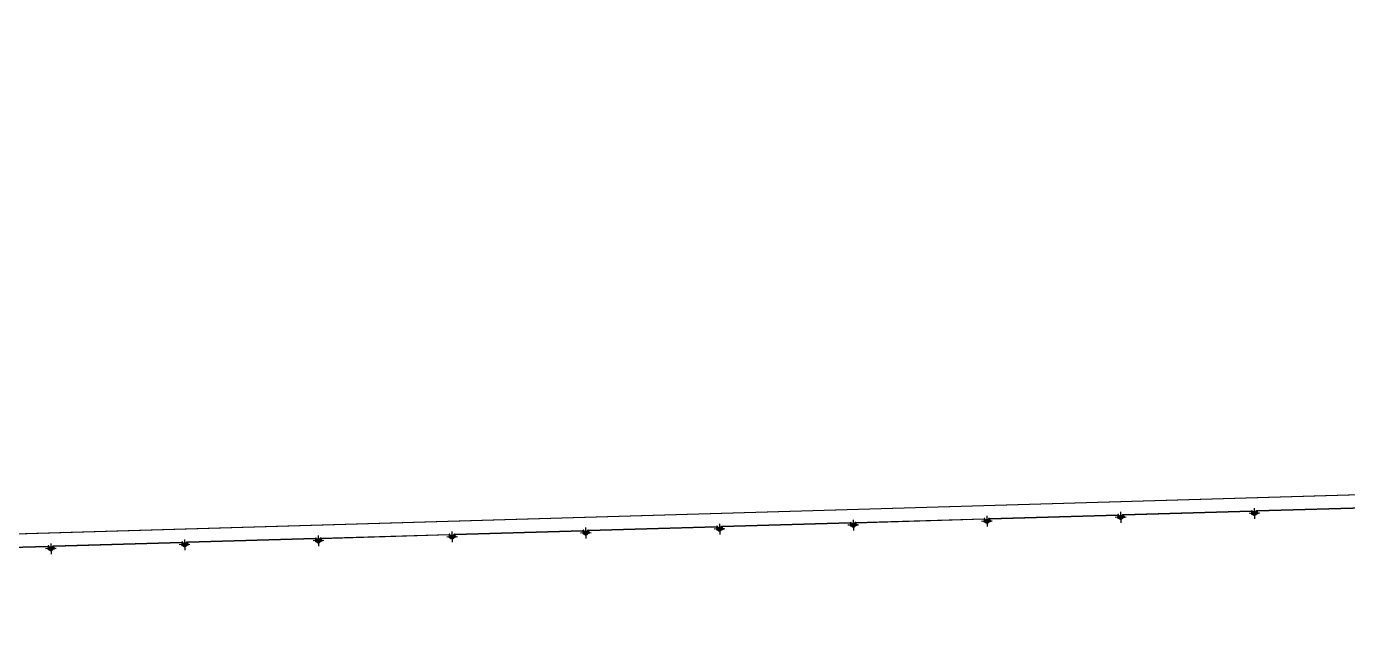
# Model space of a CAD drawing. Extents: x -15449 to 568150, y -1239737 to 53667.
# Drawn here: x 15356.91 to 15365.36, y 7609.33 to 7613.13 of the extents above; entities that cross this region are included whole.
import ezdxf

# ---------------------------------------------------------------- set-up
doc = ezdxf.new("R2010")
doc.units = 0
doc.header["$LTSCALE"] = 8
doc.linetypes.add('X-F10A-LAY-S0-00-ASITE-001_EXTG_ROOF$0$HIDDEN2', pattern=[0.1875, 0.125, -0.0625])
doc.layers.add('KEY PLANE', color=8, linetype='CONTINUOUS')
doc.layers.add('Title Blocks', color=255, linetype='CONTINUOUS', lineweight=9)

# ---------------------------------------------------------------- blocks, each defined once
blk = doc.blocks.new('key plane')
at = {"layer": 'KEY PLANE'}
h = blk.add_hatch(dxfattribs=at)
h.set_pattern_fill('ANSI31', color=256, angle=-178.3224, style=0)
h.set_pattern_definition([(226.677627, (94596.2828, -45200.479), (2.3098281, -2.1783754), [])])
h.paths.add_polyline_path([(85017, -51140), (85012, -51141, -0.856349), (84948, -51143), (84943, -51143, 0.874475)])
h.paths.add_polyline_path([(84943, -51133, 0.033445), (84942, -51138, 0.033445), (84943, -51143), (84948, -51143, -0.038634), (84947, -51138, -0.038634), (84948, -51133)])
h.paths.add_polyline_path([(84943, -51133), (84948, -51133, -0.856349), (85012, -51131), (85017, -51130, 0.874475)])
h.paths.add_polyline_path([(85017, -51135, 0.033445), (85017, -51130), (85012, -51131, -0.038634), (85012, -51136, -0.038634), (85012, -51141), (85017, -51140, 0.033445)])
h = blk.add_hatch(dxfattribs=at)
h.set_pattern_fill('ANSI31', color=256, angle=-178.3224, style=0)
h.set_pattern_definition([(226.677627, (97095.2112, -45127.289), (2.3098281, -2.1783754), [])])
h.paths.add_polyline_path([(87516, -51067), (87511, -51067, -0.856349), (87447, -51069), (87442, -51069, 0.874475)])
h.paths.add_polyline_path([(87442, -51059, 0.033445), (87441, -51064, 0.033445), (87442, -51069), (87447, -51069, -0.038634), (87446, -51064, -0.038634), (87447, -51059)])
h.paths.add_polyline_path([(87442, -51059), (87447, -51059, -0.856349), (87511, -51057), (87516, -51057, 0.874475)])
h.paths.add_polyline_path([(87516, -51062, 0.033445), (87516, -51057), (87511, -51057, -0.038634), (87511, -51062, -0.038634), (87511, -51067), (87516, -51067, 0.033445)])
h = blk.add_hatch(dxfattribs=at)
h.set_pattern_fill('LINE', color=256, scale=19.990854, angle=-268.3224, style=0)
h.set_pattern_definition([(91.677627, (200866.2443, -63264.0192), (-2.497785683, -0.073156356), [])])
h.paths.add_polyline_path([(87537, -51057, -0.027911), (87537, -51057), (87537, -51066, -0.039501), (87537, -51067), (87557, -51066), (87557, -51056)])
h = blk.add_hatch(dxfattribs=at)
h.set_pattern_fill('ANSI31', color=256, angle=-178.3224, style=0)
h.set_pattern_definition([(226.677627, (99594.1396, -45054.0992), (2.3098281, -2.1783754), [])])
h.paths.add_polyline_path([(90015, -50994), (90010, -50994, -0.856349), (89946, -50996), (89941, -50996, 0.874475)])
h.paths.add_polyline_path([(89941, -50986, 0.033445), (89940, -50991, 0.033445), (89941, -50996), (89946, -50996, -0.038634), (89945, -50991, -0.038634), (89946, -50986)])
h.paths.add_polyline_path([(89941, -50986), (89946, -50986, -0.856349), (90010, -50984), (90015, -50984, 0.874475)])
h.paths.add_polyline_path([(90015, -50989, 0.033445), (90015, -50984), (90010, -50984, -0.038634), (90010, -50989, -0.038634), (90010, -50994), (90015, -50994, 0.033445)])
h = blk.add_hatch(dxfattribs=at)
h.set_pattern_fill('LINE', color=256, scale=19.990854, angle=-268.3224, style=0)
h.set_pattern_definition([(91.677627, (203365.1727, -63190.8294), (-2.497785683, -0.073156356), [])])
h.paths.add_polyline_path([(90036, -50983, -0.027911), (90036, -50984), (90036, -50993, -0.039501), (90036, -50993), (90056, -50993), (90056, -50983)])
h = blk.add_hatch(dxfattribs=at)
h.set_pattern_fill('ANSI31', color=256, angle=-178.3224, style=0)
h.set_pattern_definition([(226.677627, (102093.068, -44980.9094), (2.3098281, -2.1783754), [])])
h.paths.add_polyline_path([(92514, -50921), (92509, -50921, -0.856349), (92445, -50923), (92440, -50923, 0.874475)])
h.paths.add_polyline_path([(92439, -50913, 0.033445), (92439, -50918, 0.033445), (92440, -50923), (92445, -50923, -0.038634), (92444, -50918, -0.038634), (92445, -50913)])
h.paths.add_polyline_path([(92439, -50913), (92445, -50913, -0.856349), (92509, -50911), (92514, -50911, 0.874475)])
h.paths.add_polyline_path([(92514, -50916, 0.033445), (92514, -50911), (92509, -50911, -0.038634), (92509, -50916, -0.038634), (92509, -50921), (92514, -50921, 0.033445)])
h = blk.add_hatch(dxfattribs=at)
h.set_pattern_fill('LINE', color=256, scale=19.990854, angle=-268.3224, style=0)
h.set_pattern_definition([(91.677627, (205864.101, -63117.6396), (-2.497785683, -0.073156356), [])])
h.paths.add_polyline_path([(92535, -50910, -0.027911), (92535, -50911), (92535, -50920, -0.039501), (92535, -50920), (92555, -50920), (92555, -50910)])
h = blk.add_hatch(dxfattribs=at)
h.set_pattern_fill('ANSI31', color=256, angle=-178.3224, style=0)
h.set_pattern_definition([(226.677627, (87099.4975, -45420.0484), (2.3098281, -2.1783754), [])])
h.paths.add_polyline_path([(77520, -51360), (77515, -51360, -0.856349), (77451, -51362), (77446, -51362, 0.874475)])
h.paths.add_polyline_path([(77446, -51352, 0.033445), (77446, -51357, 0.033445), (77446, -51362), (77451, -51362, -0.038634), (77451, -51357, -0.038634), (77451, -51352)])
h.paths.add_polyline_path([(77446, -51352), (77451, -51352, -0.856349), (77515, -51350), (77520, -51350, 0.874475)])
h.paths.add_polyline_path([(77521, -51355, 0.033445), (77520, -51350), (77515, -51350, -0.038634), (77516, -51355, -0.038634), (77515, -51360), (77520, -51360, 0.033445)])
h = blk.add_hatch(dxfattribs=at)
h.set_pattern_fill('LINE', color=256, scale=19.990854, angle=-268.3224, style=0)
h.set_pattern_definition([(91.677627, (190870.5306, -63556.7786), (-2.497785683, -0.073156356), [])])
h.paths.add_polyline_path([(77541, -51349, -0.027911), (77541, -51350), (77542, -51359, -0.039501), (77542, -51359), (77562, -51359), (77561, -51349)])
h = blk.add_hatch(dxfattribs=at)
h.set_pattern_fill('ANSI31', color=256, angle=-178.3224, style=0)
h.set_pattern_definition([(226.677627, (89598.426, -45346.8585), (2.3098281, -2.1783754), [])])
h.paths.add_polyline_path([(80019, -51287), (80014, -51287, -0.856349), (79950, -51289), (79945, -51289, 0.874475)])
h.paths.add_polyline_path([(79945, -51279, 0.033445), (79945, -51284, 0.033445), (79945, -51289), (79950, -51289, -0.038634), (79950, -51284, -0.038634), (79950, -51279)])
h.paths.add_polyline_path([(79945, -51279), (79950, -51279, -0.856349), (80014, -51277), (80019, -51277, 0.874475)])
h.paths.add_polyline_path([(80020, -51282, 0.033445), (80019, -51277), (80014, -51277, -0.038634), (80015, -51282, -0.038634), (80014, -51287), (80019, -51287, 0.033445)])
h = blk.add_hatch(dxfattribs=at)
h.set_pattern_fill('LINE', color=256, scale=19.990854, angle=-268.3224, style=0)
h.set_pattern_definition([(91.677627, (193369.459, -63483.5887), (-2.497785683, -0.073156356), [])])
h.paths.add_polyline_path([(80040, -51276, -0.027911), (80040, -51276), (80040, -51286, -0.039501), (80041, -51286), (80060, -51286), (80060, -51276)])
h = blk.add_hatch(dxfattribs=at)
h.set_pattern_fill('ANSI31', color=256, angle=-178.3224, style=0)
h.set_pattern_definition([(226.677627, (92097.3544, -45273.6687), (2.3098281, -2.1783754), [])])
h.paths.add_polyline_path([(82518, -51214), (82513, -51214, -0.856349), (82449, -51216), (82444, -51216, 0.874475)])
h.paths.add_polyline_path([(82444, -51206, 0.033445), (82444, -51211, 0.033445), (82444, -51216), (82449, -51216, -0.038634), (82449, -51211, -0.038634), (82449, -51206)])
h.paths.add_polyline_path([(82444, -51206), (82449, -51206, -0.856349), (82513, -51204), (82518, -51204, 0.874475)])
h.paths.add_polyline_path([(82519, -51209, 0.033445), (82518, -51204), (82513, -51204, -0.038634), (82514, -51209, -0.038634), (82513, -51214), (82518, -51214, 0.033445)])
h = blk.add_hatch(dxfattribs=at)
h.set_pattern_fill('LINE', color=256, scale=19.990854, angle=-268.3224, style=0)
h.set_pattern_definition([(91.677627, (195868.3874, -63410.399), (-2.497785683, -0.073156356), [])])
h.paths.add_polyline_path([(82539, -51203, -0.027911), (82539, -51203), (82539, -51213, -0.039501), (82539, -51213), (82559, -51212), (82559, -51202)])
h = blk.add_hatch(dxfattribs=at)
h.set_pattern_fill('LINE', color=256, scale=19.990854, angle=-268.3224, style=0)
h.set_pattern_definition([(91.677627, (198367.3159, -63337.209), (-2.497785683, -0.073156356), [])])
h.paths.add_polyline_path([(85038, -51130, -0.027911), (85038, -51130), (85038, -51140, -0.039501), (85038, -51140), (85058, -51139), (85058, -51129)])
h = blk.add_hatch(dxfattribs=at)
h.set_pattern_fill('ANSI31', color=256, angle=-178.3224, style=0)
h.set_pattern_definition([(226.677627, (79602.7123, -45639.618), (2.3098281, -2.1783754), [])])
h.paths.add_polyline_path([(70024, -51580), (70019, -51580, -0.856349), (69954, -51582), (69949, -51582, 0.874475)])
h.paths.add_polyline_path([(69949, -51572, 0.033445), (69949, -51577, 0.033445), (69949, -51582), (69954, -51582, -0.038634), (69954, -51577, -0.038634), (69954, -51572)])
h.paths.add_polyline_path([(69949, -51572), (69954, -51572, -0.856349), (70018, -51570), (70023, -51570, 0.874475)])
h.paths.add_polyline_path([(70024, -51575, 0.033445), (70023, -51570), (70018, -51570, -0.038634), (70019, -51575, -0.038634), (70019, -51580), (70024, -51580, 0.033445)])
h = blk.add_hatch(dxfattribs=at)
h.set_pattern_fill('LINE', color=256, scale=19.990854, angle=-268.3224, style=0)
h.set_pattern_definition([(91.677627, (183373.7453, -63776.348), (-2.497785683, -0.073156356), [])])
h.paths.add_polyline_path([(70044, -51569, -0.027911), (70044, -51569), (70045, -51579, -0.039501), (70045, -51579), (70065, -51578), (70064, -51568)])
h = blk.add_hatch(dxfattribs=at)
h.set_pattern_fill('ANSI31', color=256, angle=-178.3224, style=0)
h.set_pattern_definition([(226.677627, (82101.6407, -45566.428), (2.3098281, -2.1783754), [])])
h.paths.add_polyline_path([(72523, -51506), (72518, -51507, -0.856349), (72453, -51508), (72448, -51509, 0.874475)])
h.paths.add_polyline_path([(72448, -51499, 0.033445), (72448, -51504, 0.033445), (72448, -51509), (72453, -51508, -0.038634), (72453, -51503, -0.038634), (72453, -51498)])
h.paths.add_polyline_path([(72448, -51499), (72453, -51498, -0.856349), (72517, -51497), (72522, -51496, 0.874475)])
h.paths.add_polyline_path([(72523, -51501, 0.033445), (72522, -51496), (72517, -51497, -0.038634), (72518, -51502, -0.038634), (72518, -51507), (72523, -51506, 0.033445)])
h = blk.add_hatch(dxfattribs=at)
h.set_pattern_fill('LINE', color=256, scale=19.990854, angle=-268.3224, style=0)
h.set_pattern_definition([(91.677627, (185872.6738, -63703.1582), (-2.497785683, -0.073156356), [])])
h.paths.add_polyline_path([(72543, -51496, -0.027911), (72543, -51496), (72544, -51506, -0.039501), (72544, -51506), (72564, -51505), (72563, -51495)])
h = blk.add_hatch(dxfattribs=at)
h.set_pattern_fill('ANSI31', color=256, angle=-178.3224, style=0)
h.set_pattern_definition([(226.677627, (84600.569, -45493.2382), (2.3098281, -2.1783754), [])])
h.paths.add_polyline_path([(75022, -51433), (75017, -51433, -0.856349), (74952, -51435), (74947, -51435, 0.874475)])
h.paths.add_polyline_path([(74947, -51425, 0.033445), (74947, -51430, 0.033445), (74947, -51435), (74952, -51435, -0.038634), (74952, -51430, -0.038634), (74952, -51425)])
h.paths.add_polyline_path([(74947, -51425), (74952, -51425, -0.856349), (75016, -51423), (75021, -51423, 0.874475)])
h.paths.add_polyline_path([(75022, -51428, 0.033445), (75021, -51423), (75016, -51423, -0.038634), (75017, -51428, -0.038634), (75017, -51433), (75022, -51433, 0.033445)])
h = blk.add_hatch(dxfattribs=at)
h.set_pattern_fill('LINE', color=256, scale=19.990854, angle=-268.3224, style=0)
h.set_pattern_definition([(91.677627, (188371.6022, -63629.9684), (-2.497785683, -0.073156356), [])])
h.paths.add_polyline_path([(75042, -51423, -0.027911), (75042, -51423), (75043, -51432, -0.039501), (75043, -51433), (75063, -51432), (75062, -51422)])
for p, q in [((92474, -50817, -113027), (92480, -51017, -113027)), ((92527, -50865, -113027), (94922, -50795, -113027)), ((92528, -50870, -113027), (94922, -50800, -113027)), ((82532, -51158, -113027), (84926, -51088, -113027)), ((82532, -51163, -113027), (84926, -51093, -113027)), ((84935, -51150, -113027), (84934, -51093, -113027)), ((85025, -51148, -113027), (85024, -51090, -113027)), ((85031, -51085, -113027), (87425, -51015, -113027)), ((85031, -51090, -113027), (87425, -51020, -113027)), ((87421, -51060, -113027), (87421, -51070, -113027)), ((87426, -51058, -113027), (87422, -51058, -113027)), ((87423, -51062, -113027), (87426, -51062, -113027)), ((87423, -51068, -113027), (87427, -51068, -113027)), ((87423, -51072, -113027), (87427, -51072, -113027)), ((87426, -51058, -113027), (87427, -51072, -113027)), ((87434, -51077, -113027), (87433, -51020, -113027)), ((87441, -51059, -113027), (87516, -51057, -113027)), ((87442, -51069, -113027), (87517, -51067, -113027)), ((87524, -51075, -113027), (87523, -51017, -113027)), ((87529, -51012, -113027), (89924, -50942, -113027)), ((87530, -51017, -113027), (89924, -50947, -113027)), ((87531, -51055, -113027), (87532, -51069, -113027)), ((87531, -51055, -113027), (87535, -51055, -113027)), ((87535, -51059, -113027), (87531, -51059, -113027)), ((87535, -51065, -113027), (87531, -51065, -113027)), ((87535, -51069, -113027), (87532, -51069, -113027)), ((87557, -51056, -113027), (87537, -51057, -113027)), ((87537, -51057, -113027), (87537, -51067, -113027)), ((87557, -51066, -113027), (87537, -51067, -113027)), ((87557, -51056, -113027), (87557, -51066, -113027)), ((89919, -50987, -113027), (89920, -50997, -113027)), ((89925, -50985, -113027), (89921, -50985, -113027)), ((89921, -50989, -113027), (89925, -50989, -113027)), ((89922, -50995, -113027), (89925, -50995, -113027)), ((89922, -50999, -113027), (89926, -50999, -113027)), ((89925, -50985, -113027), (89926, -50999, -113027)), ((89933, -51004, -113027), (89932, -50947, -113027)), ((89940, -50986, -113027), (90015, -50984, -113027)), ((89941, -50996, -113027), (90015, -50994, -113027)), ((90023, -51001, -113027), (90022, -50944, -113027)), ((90028, -50939, -113027), (92423, -50869, -113027)), ((90029, -50944, -113027), (92423, -50874, -113027)), ((90030, -50982, -113027), (90031, -50996, -113027)), ((90030, -50982, -113027), (90034, -50982, -113027)), ((90034, -50985, -113027), (90030, -50986, -113027)), ((90034, -50992, -113027), (90030, -50992, -113027)), ((90034, -50996, -113027), (90031, -50996, -113027)), ((90056, -50983, -113027), (90036, -50983, -113027)), ((90036, -50983, -113027), (90036, -50993, -113027)), ((90056, -50993, -113027), (90036, -50993, -113027)), ((90056, -50983, -113027), (90056, -50993, -113027)), ((92577, -50914, -113027), (92377, -50920, -113027)), ((92418, -50914, -113027), (92419, -50924, -113027)), ((92424, -50912, -113027), (92420, -50912, -113027)), ((92420, -50916, -113027), (92424, -50915, -113027)), ((92421, -50922, -113027), (92424, -50922, -113027)), ((92421, -50926, -113027), (92424, -50926, -113027)), ((92424, -50912, -113027), (92424, -50926, -113027)), ((92432, -50931, -113027), (92430, -50873, -113027)), ((92439, -50913, -113027), (92514, -50911, -113027)), ((92439, -50923, -113027), (92514, -50921, -113027)), ((92522, -50928, -113027), (92520, -50871, -113027)), ((92529, -50908, -113027), (92529, -50922, -113027)), ((92529, -50908, -113027), (92533, -50908, -113027)), ((92533, -50912, -113027), (92529, -50912, -113027)), ((92533, -50918, -113027), (92529, -50919, -113027)), ((92533, -50922, -113027), (92529, -50922, -113027)), ((92555, -50910, -113027), (92535, -50910, -113027)), ((92535, -50910, -113027), (92535, -50920, -113027)), ((92555, -50920, -113027), (92535, -50920, -113027)), ((92555, -50910, -113027), (92555, -50920, -113027)), ((75035, -51378, -113027), (77430, -51308, -113027)), ((75035, -51383, -113027), (77429, -51313, -113027)), ((77425, -51353, -113027), (77425, -51363, -113027)), ((77431, -51351, -113027), (77427, -51351, -113027)), ((77427, -51355, -113027), (77431, -51355, -113027)), ((77431, -51351, -113027), (77431, -51365, -113027)), ((77439, -51370, -113027), (77437, -51312, -113027)), ((77446, -51352, -113027), (77521, -51350, -113027)), ((77529, -51367, -113027), (77527, -51310, -113027)), ((77534, -51305, -113027), (79929, -51234, -113027)), ((77534, -51310, -113027), (79928, -51240, -113027)), ((77535, -51348, -113027), (77536, -51362, -113027)), ((77535, -51348, -113027), (77539, -51348, -113027)), ((77539, -51351, -113027), (77536, -51352, -113027)), ((77561, -51349, -113027), (77541, -51349, -113027)), ((77541, -51349, -113027), (77542, -51359, -113027)), ((77561, -51349, -113027), (77562, -51359, -113027)), ((79924, -51280, -113027), (79924, -51290, -113027)), ((79929, -51278, -113027), (79926, -51278, -113027)), ((79926, -51282, -113027), (79930, -51281, -113027)), ((79926, -51288, -113027), (79930, -51288, -113027)), ((79926, -51292, -113027), (79930, -51291, -113027)), ((79929, -51278, -113027), (79930, -51291, -113027)), ((79938, -51297, -113027), (79936, -51239, -113027)), ((79944, -51279, -113027), (80019, -51277, -113027)), ((79945, -51289, -113027), (80020, -51287, -113027)), ((80027, -51294, -113027), (80026, -51237, -113027)), ((80033, -51231, -113027), (82428, -51161, -113027)), ((80033, -51236, -113027), (82427, -51166, -113027)), ((80034, -51274, -113027), (80035, -51288, -113027)), ((80034, -51274, -113027), (80038, -51274, -113027)), ((80038, -51278, -113027), (80034, -51278, -113027)), ((80038, -51284, -113027), (80035, -51284, -113027)), ((80039, -51288, -113027), (80035, -51288, -113027)), ((80060, -51276, -113027), (80040, -51276, -113027)), ((80040, -51276, -113027), (80041, -51286, -113027)), ((80060, -51286, -113027), (80041, -51286, -113027)), ((80060, -51276, -113027), (80060, -51286, -113027)), ((82423, -51206, -113027), (82423, -51217, -113027)), ((82428, -51204, -113027), (82425, -51204, -113027)), ((82425, -51208, -113027), (82428, -51208, -113027)), ((82425, -51214, -113027), (82429, -51214, -113027)), ((82425, -51218, -113027), (82429, -51218, -113027)), ((82428, -51204, -113027), (82429, -51218, -113027)), ((82436, -51224, -113027), (82435, -51166, -113027)), ((82443, -51206, -113027), (82518, -51204, -113027)), ((82444, -51216, -113027), (82519, -51214, -113027)), ((82526, -51221, -113027), (82525, -51163, -113027)), ((82533, -51201, -113027), (82534, -51215, -113027)), ((82533, -51201, -113027), (82537, -51201, -113027)), ((82537, -51205, -113027), (82533, -51205, -113027)), ((82537, -51211, -113027), (82534, -51211, -113027)), ((82538, -51215, -113027), (82534, -51215, -113027)), ((82559, -51202, -113027), (82539, -51203, -113027)), ((82539, -51203, -113027), (82539, -51213, -113027)), ((82559, -51212, -113027), (82539, -51213, -113027)), ((82559, -51202, -113027), (82559, -51212, -113027)), ((84922, -51133, -113027), (84922, -51143, -113027)), ((84927, -51131, -113027), (84924, -51131, -113027)), ((84924, -51135, -113027), (84927, -51135, -113027)), ((84924, -51141, -113027), (84928, -51141, -113027)), ((84924, -51145, -113027), (84928, -51145, -113027)), ((84927, -51131, -113027), (84928, -51145, -113027)), ((84942, -51133, -113027), (85017, -51130, -113027)), ((84943, -51143, -113027), (85018, -51140, -113027)), ((85032, -51128, -113027), (85033, -51142, -113027)), ((85032, -51128, -113027), (85036, -51128, -113027)), ((85036, -51132, -113027), (85032, -51132, -113027)), ((85036, -51138, -113027), (85033, -51138, -113027)), ((85036, -51142, -113027), (85033, -51142, -113027)), ((85058, -51129, -113027), (85038, -51130, -113027)), ((85038, -51130, -113027), (85038, -51140, -113027)), ((85058, -51139, -113027), (85038, -51140, -113027)), ((85058, -51129, -113027), (85058, -51139, -113027)), ((67538, -51597, -113027), (69933, -51527, -113027)), ((67539, -51602, -113027), (69933, -51532, -113027)), ((69928, -51572, -113027), (69928, -51583, -113027)), ((69934, -51570, -113027), (69930, -51570, -113027)), ((69930, -51574, -113027), (69934, -51574, -113027)), ((69930, -51580, -113027), (69934, -51580, -113027)), ((69930, -51584, -113027), (69934, -51584, -113027)), ((69934, -51570, -113027), (69934, -51584, -113027)), ((69942, -51590, -113027), (69940, -51532, -113027)), ((69949, -51572, -113027), (70024, -51570, -113027)), ((69949, -51582, -113027), (70024, -51580, -113027)), ((70032, -51587, -113027), (70030, -51529, -113027)), ((70037, -51524, -113027), (72432, -51454, -113027)), ((70038, -51529, -113027), (72432, -51459, -113027)), ((70039, -51567, -113027), (70039, -51581, -113027)), ((70039, -51567, -113027), (70042, -51567, -113027)), ((70043, -51571, -113027), (70039, -51571, -113027)), ((70043, -51577, -113027), (70039, -51577, -113027)), ((70043, -51581, -113027), (70039, -51581, -113027)), ((70064, -51568, -113027), (70044, -51569, -113027)), ((70044, -51569, -113027), (70045, -51579, -113027)), ((70065, -51578, -113027), (70045, -51579, -113027)), ((70064, -51568, -113027), (70065, -51578, -113027)), ((72427, -51499, -113027), (72427, -51509, -113027)), ((72433, -51497, -113027), (72429, -51497, -113027)), ((72429, -51501, -113027), (72433, -51501, -113027)), ((72429, -51507, -113027), (72433, -51507, -113027)), ((72429, -51511, -113027), (72433, -51511, -113027)), ((72433, -51497, -113027), (72433, -51511, -113027)), ((72441, -51516, -113027), (72439, -51459, -113027)), ((72448, -51499, -113027), (72523, -51496, -113027)), ((72448, -51509, -113027), (72523, -51506, -113027)), ((72531, -51514, -113027), (72529, -51456, -113027)), ((72536, -51451, -113027), (74931, -51381, -113027)), ((72536, -51456, -113027), (74930, -51386, -113027)), ((72538, -51494, -113027), (72538, -51508, -113027)), ((72538, -51494, -113027), (72541, -51494, -113027)), ((72542, -51498, -113027), (72538, -51498, -113027)), ((72542, -51504, -113027), (72538, -51504, -113027)), ((72542, -51508, -113027), (72538, -51508, -113027)), ((72563, -51495, -113027), (72543, -51496, -113027)), ((72543, -51496, -113027), (72544, -51506, -113027)), ((72564, -51505, -113027), (72544, -51506, -113027)), ((72563, -51495, -113027), (72564, -51505, -113027)), ((74926, -51426, -113027), (74926, -51436, -113027)), ((74932, -51424, -113027), (74928, -51424, -113027)), ((74928, -51428, -113027), (74932, -51428, -113027)), ((74928, -51434, -113027), (74932, -51434, -113027)), ((74928, -51438, -113027), (74932, -51438, -113027)), ((74932, -51424, -113027), (74932, -51438, -113027)), ((74940, -51443, -113027), (74938, -51386, -113027)), ((74947, -51425, -113027), (75022, -51423, -113027)), ((74947, -51435, -113027), (75022, -51433, -113027)), ((75030, -51441, -113027), (75028, -51383, -113027)), ((75037, -51421, -113027), (75037, -51435, -113027)), ((75037, -51421, -113027), (75040, -51421, -113027)), ((75040, -51425, -113027), (75037, -51425, -113027)), ((75041, -51431, -113027), (75037, -51431, -113027)), ((75041, -51435, -113027), (75037, -51435, -113027)), ((75062, -51422, -113027), (75042, -51423, -113027)), ((75042, -51423, -113027), (75043, -51433, -113027)), ((75063, -51432, -113027), (75043, -51433, -113027)), ((75062, -51422, -113027), (75063, -51432, -113027)), ((77427, -51361, -113027), (77431, -51361, -113027)), ((77427, -51365, -113027), (77431, -51365, -113027)), ((77446, -51362, -113027), (77521, -51360, -113027)), ((77540, -51358, -113027), (77536, -51358, -113027)), ((77540, -51361, -113027), (77536, -51362, -113027)), ((77562, -51359, -113027), (77542, -51359, -113027))]:
    blk.add_line(p, q, dxfattribs=at)
at = {"layer": 'KEY PLANE', "linetype": 'X-F10A-LAY-S0-00-ASITE-001_EXTG_ROOF$0$HIDDEN2'}
for p, q in [((82478, -51110, -113027), (82484, -51310, -113027)), ((84977, -51037, -113027), (84983, -51237, -113027)), ((87579, -51060, -113027), (87379, -51066, -113027)), ((87476, -50963, -113027), (87482, -51163, -113027)), ((90078, -50987, -113027), (89878, -50993, -113027)), ((89975, -50890, -113027), (89981, -51090, -113027)), ((74981, -51329, -113027), (74987, -51529, -113027)), ((77583, -51353, -113027), (77383, -51359, -113027)), ((77480, -51256, -113027), (77486, -51456, -113027)), ((80082, -51280, -113027), (79882, -51286, -113027)), ((79979, -51183, -113027), (79985, -51383, -113027)), ((82581, -51207, -113027), (82381, -51213, -113027)), ((85080, -51134, -113027), (84880, -51139, -113027)), ((70086, -51573, -113027), (69886, -51579, -113027)), ((69983, -51476, -113027), (69989, -51676, -113027)), ((72585, -51500, -113027), (72385, -51505, -113027)), ((72482, -51403, -113027), (72488, -51602, -113027)), ((75084, -51426, -113027), (74884, -51432, -113027))]:
    blk.add_line(p, q, dxfattribs=at)
at = {"layer": 'KEY PLANE', "elevation": -113027, "flags": 128}
for points in [[(97859, 0), (104056, -50287), (14070, -52919), (11176, 0)], [(97860, 0), (104029, -50291), (59097, -51604), (14070, -52919), (11199, 0)]]:
    blk.add_lwpolyline(points, dxfattribs=at)
at = {"layer": 'KEY PLANE', "elevation": -113027}
for points in [[(92528, -50868), (92530, -50928), (92515, -50928), (92513, -50868, -1)], [(84926, -51091), (84928, -51151), (84943, -51150), (84941, -51090, 1)], [(85031, -51088), (85033, -51148), (85018, -51148), (85016, -51088, -1)], [(87425, -51017), (87427, -51077), (87442, -51077), (87440, -51017, 1)], [(87530, -51014), (87532, -51074), (87517, -51075), (87515, -51015, -1)], [(89924, -50944), (89926, -51004), (89941, -51004), (89939, -50944, 1)], [(90029, -50941), (90031, -51001), (90016, -51002), (90014, -50942, -1)], [(92423, -50871), (92425, -50931), (92440, -50931), (92438, -50871, 1)], [(77429, -51310), (77431, -51370), (77446, -51370), (77444, -51310, 1)], [(77534, -51307), (77536, -51367), (77521, -51368), (77519, -51308, -1)], [(79928, -51237), (79930, -51297), (79945, -51297), (79943, -51237, 1)], [(80033, -51234), (80035, -51294), (80020, -51294), (80018, -51234, -1)], [(82427, -51164), (82429, -51224), (82444, -51223), (82442, -51163, 1)], [(82532, -51161), (82534, -51221), (82519, -51221), (82517, -51161, -1)], [(69933, -51530), (69934, -51590), (69949, -51589), (69948, -51529, 1)], [(70037, -51527), (70039, -51587), (70024, -51587), (70023, -51527, -1)], [(72431, -51457), (72433, -51517), (72448, -51516), (72446, -51456, 1)], [(72536, -51454), (72538, -51513), (72523, -51514), (72521, -51454, -1)], [(74930, -51383), (74932, -51443), (74947, -51443), (74945, -51383, 1)], [(75035, -51380), (75037, -51440), (75022, -51441), (75020, -51381, -1)]]:
    blk.add_lwpolyline(points, format="xyb", close=True, dxfattribs=at)
at = {"layer": 'KEY PLANE'}
for centre, radius in [((84934, -51090, -113027), 2.5), ((84980, -51137, -113027), 37.5), ((84980, -51137, -113027), 32.5), ((85024, -51088, -113027), 2.5), ((87433, -51017, -113027), 2.5), ((87479, -51063, -113027), 37.5), ((87479, -51063, -113027), 32.5), ((87523, -51015, -113027), 2.5), ((89931, -50944, -113027), 2.5), ((89978, -50990, -113027), 37.5), ((89978, -50990, -113027), 32.5), ((90021, -50941, -113027), 2.5), ((92430, -50871, -113027), 2.5), ((92477, -50917, -113027), 37.5), ((92477, -50917, -113027), 32.5), ((92520, -50868, -113027), 2.5), ((77437, -51310, -113027), 2.5), ((77483, -51356, -113027), 37.5), ((77483, -51356, -113027), 32.5), ((77527, -51307, -113027), 2.5), ((79936, -51237, -113027), 2.5), ((79982, -51283, -113027), 37.5), ((79982, -51283, -113027), 32.5), ((80026, -51234, -113027), 2.5), ((82435, -51164, -113027), 2.5), ((82481, -51210, -113027), 37.5), ((82481, -51210, -113027), 32.5), ((82525, -51161, -113027), 2.5), ((69940, -51530, -113027), 2.5), ((69986, -51576, -113027), 37.5), ((69986, -51576, -113027), 32.5), ((70030, -51527, -113027), 2.5), ((72439, -51456, -113027), 2.5), ((72485, -51503, -113027), 37.5), ((72485, -51503, -113027), 32.5), ((72529, -51454, -113027), 2.5), ((74938, -51383, -113027), 2.5), ((74984, -51429, -113027), 37.5), ((74984, -51429, -113027), 32.5), ((75028, -51381, -113027), 2.5)]:
    blk.add_circle(centre, radius, dxfattribs=at)
for centre, radius, start, end in [((87422, -51060, -113027), 1.95, 91.6047, 271.6047), ((87424, -51065, -113027), 3.49, 119.4455, 164.9647), ((87424, -51065, -113027), 3.49, 198.2448, 243.7639), ((87423, -51070, -113027), 1.95, 91.6047, 271.6047), ((87535, -51057, -113027), 1.95, 271.7505, 91.7505), ((87534, -51062, -113027), 3.49, 18.3906, 63.9097), ((87534, -51062, -113027), 3.49, 299.5913, 345.1105), ((87535, -51067, -113027), 1.95, 271.7505, 91.7505), ((89921, -50987, -113027), 1.95, 91.6047, 271.6047), ((89923, -50992, -113027), 3.49, 119.4455, 164.9647), ((89923, -50992, -113027), 3.49, 198.2448, 243.7639), ((89922, -50997, -113027), 1.95, 91.6047, 271.6047), ((90034, -50984, -113027), 1.95, 271.7505, 91.7505), ((90033, -50989, -113027), 3.49, 18.3906, 63.9097), ((90033, -50989, -113027), 3.49, 299.5913, 345.1105), ((90034, -50994, -113027), 1.95, 271.7505, 91.7505), ((92420, -50914, -113027), 1.95, 91.6047, 271.6047), ((92422, -50919, -113027), 3.49, 119.4455, 164.9647), ((92422, -50919, -113027), 3.49, 198.2448, 243.7639), ((92421, -50924, -113027), 1.95, 91.6047, 271.6047), ((92533, -50910, -113027), 1.95, 271.7505, 91.7505), ((92532, -50915, -113027), 3.49, 18.3906, 63.9097), ((92532, -50915, -113027), 3.49, 299.5913, 345.1105), ((92533, -50920, -113027), 1.95, 271.7505, 91.7505), ((77427, -51353, -113027), 1.95, 91.6047, 271.6047), ((77428, -51358, -113027), 3.49, 119.4455, 164.9647), ((77539, -51349, -113027), 1.95, 271.7505, 91.7505), ((77538, -51355, -113027), 3.49, 18.3906, 63.9097), ((77538, -51355, -113027), 3.49, 299.5913, 345.1105), ((79926, -51280, -113027), 1.95, 91.6047, 271.6047), ((79927, -51285, -113027), 3.49, 119.4455, 164.9647), ((79927, -51285, -113027), 3.49, 198.2448, 243.7639), ((79926, -51290, -113027), 1.95, 91.6047, 271.6047), ((80038, -51276, -113027), 1.95, 271.7505, 91.7505), ((80039, -51286, -113027), 1.95, 271.7505, 91.7505), ((80037, -51281, -113027), 3.49, 18.3906, 63.9097), ((80037, -51281, -113027), 3.49, 299.5913, 345.1105), ((82425, -51206, -113027), 1.95, 91.6047, 271.6047), ((82426, -51211, -113027), 3.49, 119.4455, 164.9647), ((82426, -51211, -113027), 3.49, 198.2448, 243.7639), ((82425, -51216, -113027), 1.95, 91.6047, 271.6047), ((82537, -51203, -113027), 1.95, 271.7505, 91.7505), ((82536, -51208, -113027), 3.49, 18.3906, 63.9097), ((82537, -51213, -113027), 1.95, 271.7505, 91.7505), ((82536, -51208, -113027), 3.49, 299.5913, 345.1105), ((84924, -51133, -113027), 1.95, 91.6047, 271.6047), ((84925, -51138, -113027), 3.49, 119.4455, 164.9647), ((84925, -51138, -113027), 3.49, 198.2448, 243.7639), ((84924, -51143, -113027), 1.95, 91.6047, 271.6047), ((85036, -51130, -113027), 1.95, 271.7505, 91.7505), ((85035, -51135, -113027), 3.49, 18.3906, 63.9097), ((85036, -51140, -113027), 1.95, 271.7505, 91.7505), ((85035, -51135, -113027), 3.49, 299.5913, 345.1105), ((69930, -51572, -113027), 1.95, 91.6047, 271.6047), ((69932, -51577, -113027), 3.49, 119.4455, 164.9647), ((69932, -51577, -113027), 3.49, 198.2448, 243.7639), ((69930, -51582, -113027), 1.95, 91.6047, 271.6047), ((70043, -51569, -113027), 1.95, 271.7505, 91.7505), ((70041, -51574, -113027), 3.49, 18.3906, 63.9097), ((70041, -51574, -113027), 3.49, 299.5913, 345.1105), ((70043, -51579, -113027), 1.95, 271.7505, 91.7505), ((72429, -51499, -113027), 1.95, 91.6047, 271.6047), ((72430, -51504, -113027), 3.49, 119.4455, 164.9647), ((72430, -51504, -113027), 3.49, 198.2448, 243.7639), ((72429, -51509, -113027), 1.95, 91.6047, 271.6047), ((72541, -51496, -113027), 1.95, 271.7505, 91.7505), ((72540, -51501, -113027), 3.49, 18.3906, 63.9097), ((72540, -51501, -113027), 3.49, 299.5913, 345.1105), ((72542, -51506, -113027), 1.95, 271.7505, 91.7505), ((74928, -51426, -113027), 1.95, 91.6047, 271.6047), ((74929, -51431, -113027), 3.49, 119.4455, 164.9647), ((74929, -51431, -113027), 3.49, 198.2448, 243.7639), ((74928, -51436, -113027), 1.95, 91.6047, 271.6047), ((75040, -51423, -113027), 1.95, 271.7505, 91.7505), ((75039, -51428, -113027), 3.49, 18.3906, 63.9097), ((75039, -51428, -113027), 3.49, 299.5913, 345.1105), ((75041, -51433, -113027), 1.95, 271.7505, 91.7505), ((77428, -51358, -113027), 3.49, 198.2448, 243.7639), ((77427, -51363, -113027), 1.95, 91.6047, 271.6047), ((77540, -51360, -113027), 1.95, 271.7505, 91.7505)]:
    blk.add_arc(centre, radius, start, end, dxfattribs=at)

msp = doc.modelspace()

# ---------------------------------------------------------------- block references
at = {"layer": 'Title Blocks', "xscale": 0.0003423013878597064, "yscale": 0.0003423013878597064, "zscale": 0.0003423013878597064}
msp.add_blockref('key plane', (15333.1067, 7627.4397), dxfattribs=at)

doc.saveas('drawing.dxf')
